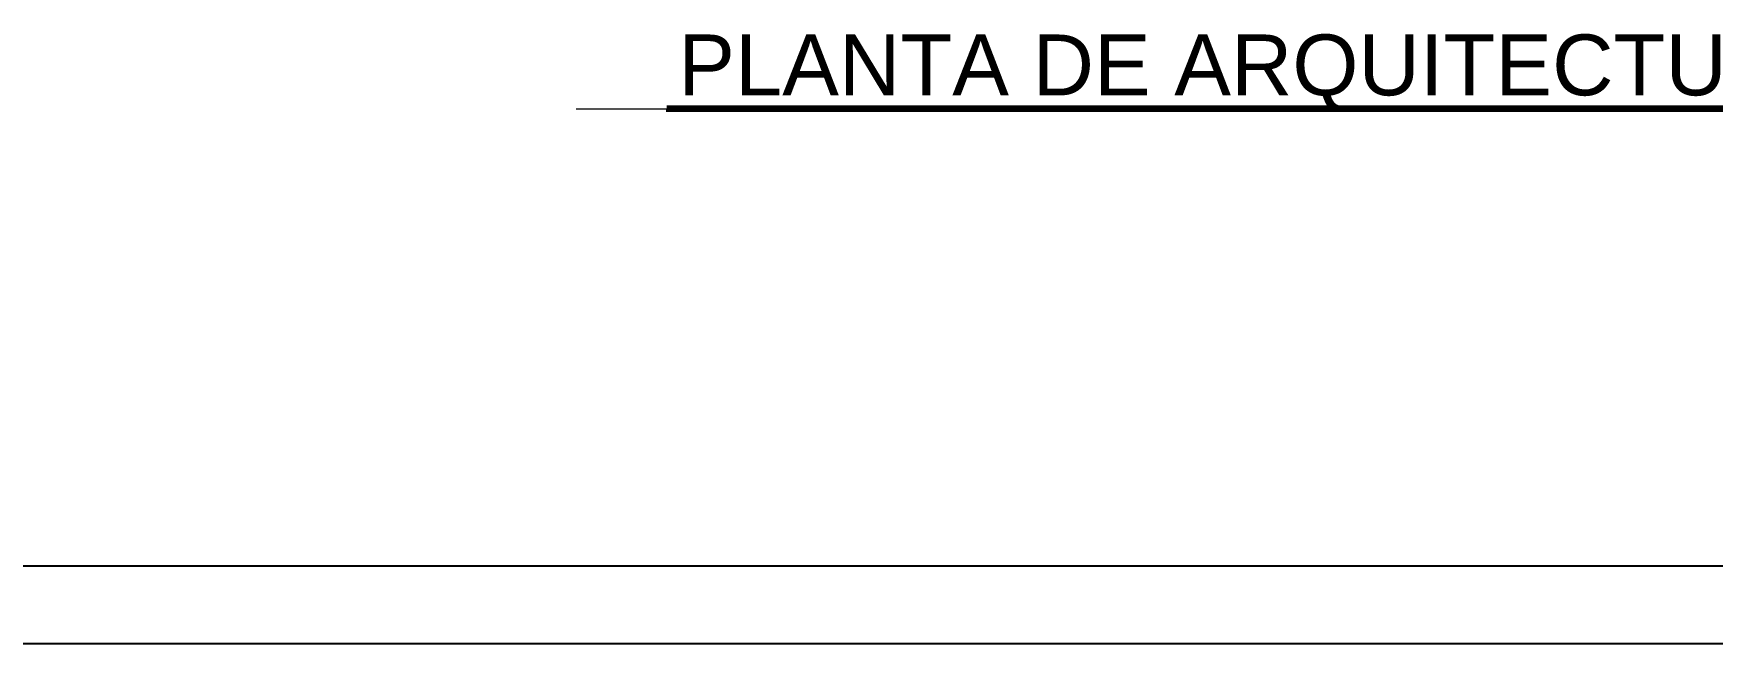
# Model space of a CAD drawing. Header units: inches. Extents: x -955375 to 106222, y -96450 to 64845.
# Drawn here: x 44384 to 67877, y 0 to 8534 of the extents above; entities that cross this region are included whole.
import ezdxf

# ---------------------------------------------------------------- set-up
doc = ezdxf.new("R2010")
doc.units = ezdxf.units.IN
doc.header["$MEASUREMENT"] = 0
doc.linetypes.add('CONTINUA', pattern=[0])
doc.layers.add('0.13', color=109, linetype='Continuous', lineweight=13)
doc.layers.add('ACHUTECH', color=24, linetype='Continuous', lineweight=18)
doc.layers.add('101_FORMATO_E', color=7, linetype='Continuous')
doc.layers.add('DIBUJO', color=2, linetype='Continuous')
doc.styles.get("Standard").update_dxf_attribs({"font": 'isocp2.shx'})

msp = doc.modelspace()

# ---------------------------------------------------------------- linework, layer by layer
at = {"layer": '0.13', "color": 7}
msp.add_line((51977.65, 7482.77), (97224.593, 7482.77), dxfattribs=at)
at = {"layer": '101_FORMATO_E', "color": 7}
for p, q in [((1139.942, 1086.095), (105130.104, 1086.095)), ((1139.942, 1086.095), (105130.104, 1086.095)), ((-0.17, -0.387), (106221.606, -0.387)), ((-0.17, -0.387), (106221.606, -0.387))]:
    msp.add_line(p, q, dxfattribs=at)
at = {"layer": 'ACHUTECH', "color": 7, "linetype": 'CONTINUA', "lineweight": 13, "ltscale": 500}
msp.add_line((1139.942, 1086.095), (101428.45, 1086.095), dxfattribs=at)
at = {"layer": 'DIBUJO', "color": 7, "lineweight": 40, "ltscale": 2}
for p, q in [((95356.342, 7459.045), (53235.252, 7459.045)), ((95357.863, 7506.495), (53248.019, 7506.495))]:
    msp.add_line(p, q, dxfattribs=at)

# ---------------------------------------------------------------- texts
at = {"color": 7, "insert": (95510.479, 8521.077), "char_height": 851.60888, "width": 55586.01883, "attachment_point": 3}
msp.add_mtext('{\\fArial|b0|i0|c0|p34;PLANTA DE ARQUITECTURA 1 NIVEL PLANTA DE PROCESO ANTARFOOD}', dxfattribs=at)

doc.saveas('drawing.dxf')
